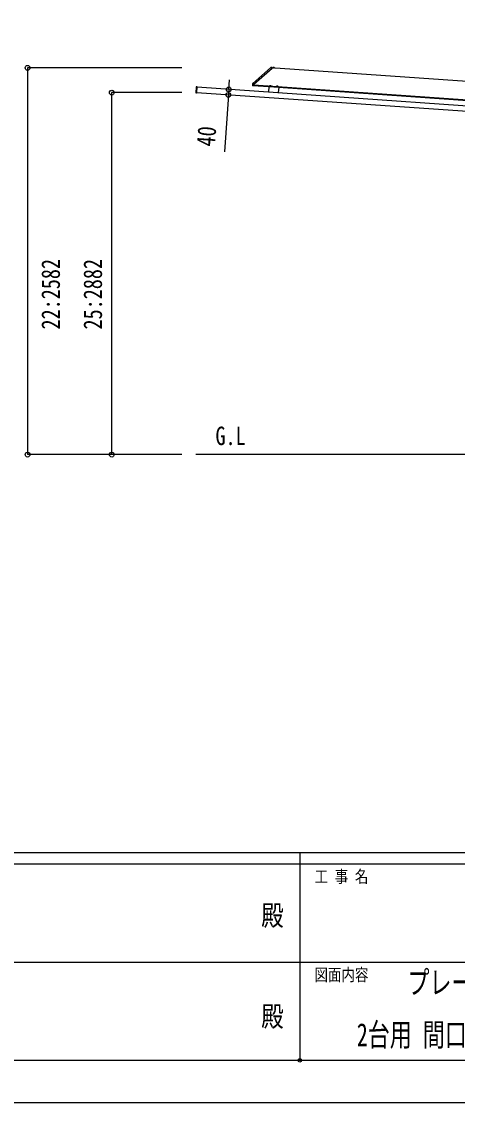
# Model space of a CAD drawing. Units: millimetres, scale not verified. Extents: x -16820 to 16820, y -11880 to 11880.
# Drawn here: x -2002 to 1103, y -11880 to -4172 of the extents above; entities that cross this region are included whole.
import ezdxf
from ezdxf.enums import TextEntityAlignment as Align

# ---------------------------------------------------------------- set-up
doc = ezdxf.new("R2010")
doc.units = ezdxf.units.MM
doc.header["$LTSCALE"] = 50
doc.header["$PDMODE"] = 32
doc.header["$PDSIZE"] = 25
for name, color, linetype in [('0-2_USER1', 3, 'Continuous'), ('0-4_YKK_13', 4, 'Continuous'), ('0-5_YKK_A1', 4, 'Continuous'), ('0-6_YKK_D', 6, 'Continuous'), ('0-7_YKK_ZWAK', 7, 'Continuous')]:
    doc.layers.add(name, color=color, linetype=linetype)
doc.styles.add('ＭＳ ゴシック', font='')
doc.styles.get('ＭＳ ゴシック').set_extended_font_data('MS Gothic')

msp = doc.modelspace()

# ---------------------------------------------------------------- linework, layer by layer
at = {"layer": '0-4_YKK_13'}
for p, q in [((-225.83, -4499.34), (-355.68, -4612.21)), ((-216.17, -4504.85), (-347.67, -4619.16)), ((-215.58, -4498.42), (-223.17, -4498.36)), ((-215.61, -4498.89), (-216, -4504.51)), ((-215.61, -4498.89), (-215.58, -4498.42)), ((-212.19, -4501.61), (-212.18, -4501.42)), ((-201, -4502.94), (-211.68, -4502.2)), ((-208.48, -4499.09), (-207.42, -4501.63)), ((-206.32, -4502.31), (-207.42, -4501.63)), ((-206.32, -4502.31), (-205.14, -4501.79)), ((-203.74, -4499.42), (-205.14, -4501.79)), ((-201.1, -4502.94), (-201.45, -4502.91)), ((-200.42, -4502.44), (-200.4, -4502.24)), ((-357.47, -4621.03), (-357.57, -4622.43)), ((-357.05, -4614.95), (-357.47, -4621.03)), ((-355.66, -4621.98), (-357.07, -4621.97)), ((-348.02, -4622.05), (-355.66, -4621.98)), ((-348.06, -4622.54), (-348.57, -4629.96)), ((-348.06, -4622.54), (-348.02, -4622.05)), ((-348.02, -4622.05), (-347.96, -4621.11)), ((-347.84, -4619.5), (-347.96, -4621.11)), ((-758.6, -4637.39), (-761.53, -4679.29)), ((-761.06, -4679.82), (-755.18, -4680.23)), ((-752.18, -4637.34), (-758.07, -4636.92)), ((-753.37, -4680.25), (-754.94, -4680.14)), ((-754.57, -4680.16), (-754.57, -4680.16)), ((-753.37, -4680.25), (-750.39, -4637.57)), ((-751.95, -4637.46), (-750.39, -4637.57)), ((-348.57, -4629.96), (-356.18, -4629.43)), ((-236, -4628.96), (-236.25, -4632.5)), ((-236.25, -4632.5), (-224.73, -4633.31)), ((-236.2, -4632.8), (-236.18, -4632.51)), ((-235.2, -4628.56), (-236, -4628.96)), ((-235.2, -4628.56), (-225.23, -4629.26)), ((-233.12, -4629.16), (-233.37, -4632.7)), ((-227.36, -4629.56), (-227.61, -4633.1)), ((-225.23, -4629.26), (-224.49, -4629.76)), ((-224.81, -4633.3), (-224.83, -4633.6)), ((-224.49, -4629.76), (-224.73, -4633.31)), ((-186.13, -4632.44), (-186.37, -4635.99)), ((-186.37, -4635.99), (-174.85, -4636.79)), ((-186.32, -4636.29), (-186.3, -4635.99)), ((-185.32, -4632.05), (-186.13, -4632.44)), ((-185.32, -4632.05), (-175.35, -4632.75)), ((-183.25, -4632.64), (-183.49, -4636.19)), ((-177.49, -4633.05), (-177.73, -4636.59)), ((-175.35, -4632.75), (-174.61, -4633.25)), ((-174.93, -4636.79), (-174.95, -4637.09)), ((-174.61, -4633.25), (-174.85, -4636.79))]:
    msp.add_line(p, q, dxfattribs=at)
for points in [[(-357.57, -4622.43), (-358.05, -4629.3), (-356.18, -4629.43)], [(-233.26, -4628.7), (-232.27, -4631.13), (-230.45, -4632.27)], [(-227.17, -4629.12), (-228.48, -4631.39), (-230.45, -4632.27)], [(-183.38, -4632.19), (-182.39, -4634.62), (-180.57, -4635.76)], [(-177.29, -4632.61), (-178.6, -4634.88), (-180.57, -4635.76)]]:
    msp.add_lwpolyline(points, dxfattribs=at)
for centre, radius, start, end in [((-223.21, -4502.36), 4, 89.5, 131), ((-216.5, -4504.47), 0.5, 311, 356), ((-211.65, -4501.65), 0.545, 176, 266), ((-211.63, -4501.46), 0.55, 134.43917, 176), ((-206.62, -4506.56), 7.7, 37.56083, 134.43917), ((-200.96, -4502.4), 0.545, 266, 356), ((-200.95, -4502.2), 0.55, 356, 37.56083), ((-357.07, -4622.47), 0.5, 89.5, 176), ((-353.06, -4615.23), 4, 131, 176), ((-347.34, -4619.54), 0.5, 131, 176), ((-234.71, -4631.16), 2.56, 51.61708, 120.38292), ((-230.88, -4638.44), 9.55, 68.41276, 103.58724), ((-226.07, -4631.76), 2.56, 51.61708, 120.38292), ((-184.83, -4634.65), 2.56, 51.61708, 120.38292), ((-181, -4641.93), 9.55, 68.41276, 103.58724), ((-176.19, -4635.25), 2.56, 51.61708, 120.38292)]:
    msp.add_arc(centre, radius, start, end, dxfattribs=at)
for centre, major_axis, ratio, start_param, end_param in [((-761.03, -4679.32), (-0.379, -0.329), 0.99628, 5.4996506, 7.06672), ((-758.1, -4637.42), (-0.329, 0.379), 0.99628, 5.4996506, 7.06672), ((-755.16, -4679.93), (-0.021, -0.3), 0.998135, 0, 0.8868669), ((-752.2, -4637.64), (-0.021, -0.3), 0.998135, 2.2547257, 3.1415927)]:
    msp.add_ellipse(centre, major_axis=major_axis, ratio=ratio, start_param=start_param, end_param=end_param, dxfattribs=at)
at = {"layer": '0-5_YKK_A1'}
for p, q in [((1172.42, -4598.98), (-227.83, -4501.07)), ((4440.08, -4959.8), (-348.23, -4624.97)), ((4438.89, -5041.92), (-753.28, -4678.85)), ((4441.68, -5002.02), (-750.49, -4638.94)), ((-241.34, -4637.46), (-355.56, -4629.47)), ((-241.16, -4634.96), (-243.92, -4674.37)), ((-241.16, -4634.96), (-170.34, -4639.92)), ((-170.34, -4639.92), (-173.09, -4679.32)), ((1812.77, -4781.09), (-170.51, -4642.41)), ((6140.08, -7260), (-759.92, -7260))]:
    msp.add_line(p, q, dxfattribs=at)
at = {"layer": '0-6_YKK_D'}
for p, q in [((-861.53, -4501), (-1960.92, -4501)), ((-1959.92, -4501), (-1959.92, -7260)), ((-526.1, -4654.63), (-521.36, -4586.8)), ((-861.53, -4678), (-1360.92, -4678)), ((-1359.92, -7260), (-1359.92, -4678)), ((-528.89, -4694.54), (-557.3, -5100.75)), ((-526.1, -4654.63), (-528.89, -4694.54)), ((-861.53, -7260), (-1960.92, -7260)), ((-861.53, -7260), (-1360.92, -7260))]:
    msp.add_line(p, q, dxfattribs=at)
for centre in [(-1959.92, -4501), (-1359.92, -4678), (-528.89, -4694.54), (-526.1, -4654.63), (-1959.92, -7260), (-1359.92, -7260)]:
    msp.add_circle(centre, 17, dxfattribs=at)
at = {"layer": '0-7_YKK_ZWAK'}
for p, q in [((15580.08, -10100), (-15619.92, -10100)), ((-19.92, -10100), (-19.92, -11580)), ((-19.92, -10180), (-5219.92, -10180)), ((5180.08, -10180), (-19.92, -10180)), ((-5189.92, -10880), (-19.92, -10880)), ((-19.92, -10880), (5180.08, -10880)), ((-5219.92, -11580), (-19.92, -11580)), ((-19.92, -11580), (5180.08, -11580))]:
    msp.add_line(p, q, dxfattribs=at)
msp.add_lwpolyline([(-16820, -11880), (16820, -11880), (16820, 11880), (-16820, 11880)], close=True, dxfattribs=at)
msp.add_point((-19.92, -11580), dxfattribs=at)

# ---------------------------------------------------------------- texts
at = {"layer": '0-2_USER1', "style": 'ＭＳ ゴシック'}
for s, height, width, p in [('G.L', 132, 0.8, (-621, -7231.5)), ('プレーンルーフ カーポート 600タイプ 後方支持', 164.2, 0.7, (747.61, -11155.33)), ('2台用 間口連結セット（1台用+2台用） 姿図 54-30・54', 164.2, 0.7, (386.45, -11528.67))]:
    msp.add_text(s, height=height, dxfattribs=dict(at, width=width)).set_placement(p, align=Align.BOTTOM_LEFT)
at = {"layer": '0-6_YKK_D', "style": 'ＭＳ ゴシック', "width": 0.8}
for s, rotation, p in [('40', 86, (-585.13, -5068.73)), ('22:2582', 90, (-1689.92, -6367.4)), ('25:2882', 90, (-1389.92, -6367.4))]:
    msp.add_text(s, height=132, rotation=rotation, dxfattribs=at).set_placement(p, align=Align.BOTTOM_LEFT)
at = {"layer": '0-7_YKK_ZWAK', "style": 'ＭＳ ゴシック', "width": 0.8}
for s, height, p in [('工 事 名', 87.98, (85.08, -10340)), ('殿', 146.6, (-294.67, -10663.33)), ('図面内容', 87.98, (85.08, -11040)), ('殿', 146.6, (-294.67, -11383.33))]:
    msp.add_text(s, height=height, dxfattribs=at).set_placement(p, align=Align.BOTTOM_LEFT)

doc.saveas('drawing.dxf')
